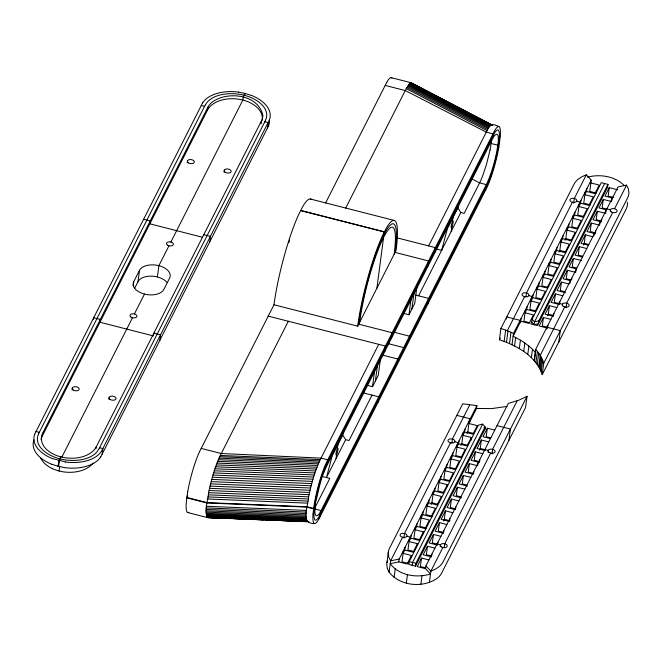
<?xml version="1.0" encoding="UTF-8"?>
<svg xmlns="http://www.w3.org/2000/svg" width="662" height="662" viewBox="0 0 662 662"><rect width="100%" height="100%" fill="white"/><g stroke="black" fill="none" stroke-linecap="round" stroke-linejoin="round"><path stroke-width="0.99" d="M231.212 518.569L208.538 517.626C202.729 513.48 208.513 498.958 208.604 492.685C211.327 479.967 214.687 467.24 220.297 455.456L288.326 321.252M314.433 523.534C299.29 524.031 308.864 504.816 308.591 496.848C311.314 484.129 314.673 471.402 320.284 459.61L378.714 344.348M313.035 513.795L314.483 502.781A35.309 5.768 -75.7 0 1 326.349 462.68M500.265 136.281L498.809 147.295M391.499 338.224L392.169 332.721L358.696 324.173M315.493 504.866C315.129 507.133 313.424 519.298 318.472 514.804A34.341 5.61 -75.7 0 0 321.062 510.584L486.297 184.607A34.341 5.61 -75.7 0 0 489.201 177.995C493.207 167.412 496.194 156.414 497.807 145.201C498.172 142.942 499.876 130.778 494.82 135.271A34.341 5.61 -75.7 0 0 492.238 139.492L327.003 465.469A34.341 5.61 -75.7 0 0 324.099 472.08C318.877 483.831 317.868 496.988 313.548 508.838L306.854 507.125L206.867 502.963L186.783 497.832L187.718 491.775M41.135 439.444A34.341 20.042 7.5 0 1 42.285 436.026L42.658 433.205L207.893 107.227A34.341 20.042 7.5 0 1 212.055 102.18C227.314 90.793 258.205 94.285 262.781 115.138M100.641 456.921A35.309 20.605 7.5 0 1 64.959 467.67L58.016 466.255L58.761 460.62L60.904 456.896C71.297 459.403 83.338 458.683 92.059 451.939A34.341 20.042 7.5 0 0 96.222 446.891L261.457 120.914A34.341 20.042 7.5 0 0 262.781 115.138M58.463 466.371L59.944 458.783M59.042 470.996L59.663 466.296M72.084 389.951L72.357 387.899M93.383 319.605L93.632 317.727L100.326 319.44L99.954 322.253L153.518 335.94M95.973 448.77L96.222 446.891M108.907 399.36L109.18 397.308M102.171 454.24L102.916 448.604L99.573 447.744M133.203 285.81L133.741 281.714L139.5 270.353A15.764 9.194 7.5 0 1 158.88 265.685L168.959 245.809M134.469 288.624L138.019 281.631L139.5 270.353M157.399 276.964L158.88 265.685A15.764 9.194 7.5 0 1 169.629 278.048L163.87 289.41A15.764 9.194 7.5 0 1 144.49 294.077L134.411 313.953M153.642 334.997L153.89 333.118L160.585 334.831L159.848 340.467M187.23 162.794L187.495 160.742M42.285 436.026L207.52 110.049L207.893 107.227M209.738 242.035L210.483 236.392L203.788 234.687M224.054 172.203L224.327 170.151M261.085 123.736L261.457 120.914M267.415 128.262L268.151 122.627L264.808 121.767M320.317 516.228L320.689 513.406M327.367 462.647L327.74 459.825L321.045 458.121L221.273 453.528L201.19 448.397M342.982 433.056L342.717 435.042L345.655 439.676L326.465 477.542L333.516 450.988M336.064 458.609L336.619 454.38M337.363 448.737L337.918 444.508M376.885 288.284L383.563 237.526A63.039 10.294 -75.7 0 1 394.155 254.208M366.665 385.176L372.524 386.674L374.684 370.265M375.404 380.998L377.481 365.209M380.443 358.912L378.283 375.321L372.524 386.674M377.985 402.455L378.73 396.811L363.033 392.806M384.672 351.696L385.416 346.052L268.242 316.122M403.125 313.242L408.984 314.74L411.011 299.365M411.863 309.063L413.949 293.274M416.903 286.977L414.743 303.386L408.984 314.74M386.947 562.774L388.437 551.496M405.136 547.242L404.763 550.064L403.092 553.366L411.458 555.501L407.147 564.007L398.781 561.864L390.232 563.701C399.244 575.692 416.812 578.24 430.499 573.987L425.558 568.708L425.931 565.886L508.284 403.423L518.95 400.162L527.026 396.29L525.545 407.569L441.662 573.044A34.341 20.042 7.5 0 1 437.499 578.091C423.266 588.319 400.096 586.226 389.115 572.158L390.605 560.88L402.587 537.263M427.884 304.015L428.628 298.38L415.595 295.053M434.57 253.256L435.306 247.621L396.828 237.79M394.097 577.363L395.214 568.906M398.781 561.864L399.153 559.042L476.905 405.64L462.721 403.795L389.587 548.078A34.341 20.042 7.5 0 0 388.255 553.854L388.9 557.412L390.605 560.88L399.153 559.042M403.886 538.173L404.507 533.473L450.491 442.828M403.456 550.544L401.975 561.823L408.562 563.503M436.713 249.127L441.612 250.385L448.662 223.83M409.447 538.736L407.957 550.014L413.651 551.471M417.192 545.579L417.441 543.692L409.075 541.557L410.746 538.256L411.119 535.434M451.211 231.452L451.765 227.223M452.51 221.58L453.065 217.351M406.344 583.04L407.461 574.583M484.692 429.679L485.064 426.858L482.672 424.11L478.369 425.145L409.19 561.616L408.818 564.429L415.521 566.142L485.651 427.784L483.972 427.354M411.21 557.379L411.458 555.501M415.43 526.935L413.94 538.214L419.634 539.671M448.265 226.818L457.864 207.885L458.121 205.899M423.175 533.771L423.423 531.892L415.057 529.757L416.729 526.447L417.101 523.634M412.169 565.29L412.542 562.468L482.672 424.11M421.413 515.127L419.923 526.406L426.436 528.069M415.521 566.142L415.885 563.321L485.064 426.858M416.729 526.447L425.095 528.59L429.406 520.084L421.04 517.949L422.712 514.647L423.084 511.825M427.395 503.327L425.906 514.606L432.418 516.269M422.712 514.647L431.086 516.782L435.389 508.284L427.023 506.14L428.695 502.839L429.067 500.025M428.893 559.953L421.504 558.066L420.387 566.523L424.855 567.665M420.883 584.207L421.992 575.75M431.028 504.502L431.897 502.797L433.378 491.518M434.876 548.153L427.487 546.266L426.369 554.723L430.838 555.865M428.695 502.839L437.069 504.982L441.38 496.475L433.006 494.34L434.677 491.038L435.05 488.217M439.361 479.71L437.88 490.989L443.457 492.42M440.859 536.344L433.469 534.457L432.352 542.914L436.821 544.056M447.115 486.553L447.363 484.675L438.989 482.532L440.669 479.23L441.033 476.408M431.665 555.964L431.914 554.086M429.39 582.444L430.871 571.165L442.837 547.54M445.344 467.91L443.863 479.189L449.44 480.612M446.891 524.552L439.452 522.649L438.335 531.114L442.986 532.298M440.669 479.23L449.035 481.373L453.346 472.867L444.972 470.732L446.651 467.43L447.024 464.608M437.648 544.156L437.896 542.277M451.914 442.804L452.403 439.038L469.714 404.912M485.552 190.242L485.925 187.429M492.611 136.67L492.983 133.848L486.28 132.135L405.268 90.545L385.185 85.415M451.327 456.101L449.846 467.38L455.423 468.812M440.205 546.671L440.453 544.793L437.061 543.932M446.651 467.43L455.017 469.565L459.329 461.058L450.963 458.923L452.634 455.622L453.007 452.8M443.457 521.011L444.326 519.306L445.435 510.849L452.874 512.744M443.639 532.356L443.879 530.477M457.318 444.301L455.828 455.58L461.406 457.003M444.26 547.515L444.756 543.759L490.674 453.098M452.634 455.622L461 457.756L465.312 449.258L456.946 447.115L458.617 443.813L458.989 441M458.857 500.944L451.418 499.04L450.309 507.506L454.959 508.689M449.622 520.547L449.87 518.669M460.951 445.476L461.811 443.772L463.301 432.493M470.922 440.271L471.294 437.45L462.928 435.315L464.6 432.013L464.972 429.191M464.84 489.135L457.401 487.24L456.292 495.697L460.942 496.881M455.605 508.747L455.853 506.86M466.933 433.668L467.794 431.972L469.284 420.684M469.871 421.62L470.243 418.798L456.846 415.372M470.831 477.335L463.392 475.432L462.275 483.889L466.925 485.081M477.741 465.767L469.375 463.623L468.257 472.089L473.835 473.512M464.6 432.013L472.966 434.148L477.277 425.649L468.911 423.506L476.541 408.462L476.905 405.64M482.797 453.727L475.357 451.823L474.24 460.28L479.818 461.704M473.553 473.33L473.802 471.452M477.865 464.823L478.113 462.945M479.362 450.177L480.223 448.48L481.34 440.015L488.73 441.91M479.536 461.522L479.784 459.643M494.762 430.11L487.323 428.215L486.206 436.672L490.856 437.863M627.319 202.233L627.419 203.424A34.341 20.042 7.5 0 1 626.087 209.2L542.228 374.642C536.071 355.982 516.948 345.638 499.405 339.763L500.894 328.484L574.012 184.235A34.341 20.042 7.5 0 1 578.174 179.187L581.865 176.729L586.284 174.834L591.232 180.114L589.743 191.392L596.255 193.056M488.043 452.229L488.291 450.35L484.932 449.49M506.48 318.993L506.744 316.941L520.133 320.358L519.769 323.18M504.154 341.393L505.636 330.115L500.894 328.484M506.48 342.345L507.969 331.066M491.982 454.008L492.594 449.308L517.188 400.775M509.492 343.57L510.981 332.283L505.636 330.115M511.999 344.761L513.489 333.483L591.232 180.114M514.564 345.986L515.673 337.521L513.116 336.304L520.729 321.285L521.093 318.472M525.992 296.667L526.48 292.902L572.407 202.241M519.314 348.626L520.431 340.169L515.673 337.521M525.405 309.965L523.923 321.244L529.617 322.7M508.929 440.338L510.419 429.059L497.021 425.641M520.729 321.285L529.095 323.428L533.407 314.922L525.032 312.787L526.712 309.485L527.084 306.663M523.725 351.472L524.842 343.015L520.431 340.169M531.387 298.157L529.906 309.435L535.599 310.892M526.712 309.485L535.078 311.62L539.389 303.122L531.023 300.978L532.695 297.677L533.067 294.855M531.727 321.964L532.099 319.142L601.27 182.679L607.973 184.384L607.6 187.205L537.461 325.563L530.767 323.85L531.727 321.964L534.118 324.711L538.421 323.668L538.794 320.855L607.973 184.384M527.755 354.509L528.864 346.044L524.842 343.015M537.379 286.356L535.889 297.635L541.582 299.092M532.695 297.677L541.061 299.82L545.372 291.313L537.006 289.178L538.678 285.876L539.05 283.055M534.118 324.711L534.491 321.889L604.621 183.531M531.371 357.703L532.48 349.238L528.864 346.044M543.361 274.548L541.872 285.827L547.565 287.283M538.678 285.876L547.044 288.011L551.355 279.505L542.989 277.37L544.661 274.068L545.033 271.246M534.193 360.666L535.674 349.387L618.01 186.949L626.558 185.12L628.255 188.587L628.9 192.145A34.341 20.042 7.5 0 1 627.576 197.921L543.717 363.364L542.228 374.642M534.54 361.03L535.674 349.387M535.914 362.768L537.395 351.489M549.344 262.748L547.855 274.027L553.548 275.475M544.661 274.068L553.027 276.203L557.338 267.705L548.972 265.561L550.643 262.26L551.016 259.446M537.254 364.481L538.744 353.194L536.03 349.751M550.842 319.374L543.452 317.487L542.335 325.952L546.795 327.086M538.678 366.731L540.167 355.453L564.752 306.953M539.48 368.006L540.97 356.727L538.744 353.194M555.327 250.939L553.837 262.218L559.531 263.675M540.333 369.768L541.814 358.481M547.457 315.84L548.318 314.144L549.435 305.687L556.825 307.573M550.643 262.26L559.018 264.403L563.321 255.896L554.955 253.761L556.626 250.459L556.999 247.638M546.671 329.08L546.92 327.202L560.309 330.628L558.827 341.906M541.21 371.597L542.699 360.31L540.97 356.727M547.631 327.193L547.879 325.307M558.96 252.114L559.829 250.418L561.31 239.131M562.808 295.765L555.418 293.878L554.301 302.335L558.769 303.477M556.626 250.459L565 252.594L569.312 244.096L560.937 241.953L562.609 238.651L562.981 235.829M553.614 315.385L553.862 313.507M564.951 240.314L565.811 238.61L567.293 227.331M568.79 283.965L561.401 282.07L560.284 290.535L564.752 291.677M562.609 238.651L570.983 240.794L575.295 232.288L566.92 230.153L568.6 226.851L568.964 224.029M559.597 303.577L559.845 301.698M573.706 203.151L574.318 198.459L586.284 174.834M573.275 215.522L571.794 226.801L577.487 228.258M568.6 226.851L576.966 228.986L581.277 220.479L572.903 218.344L574.583 215.042L574.955 212.221M575.75 272.405L567.384 270.27L566.267 278.727L570.735 279.869M579.258 203.722L577.777 215.001L583.47 216.457M566.051 307.871L566.672 303.171L612.656 212.527M569.891 283.27L570.139 281.391M574.583 215.042L582.949 217.177L587.26 208.679L578.894 206.544L580.566 203.234L580.938 200.421M581.741 260.605L573.366 258.461L572.258 266.927L576.718 268.06M571.571 279.968L571.811 278.09M585.249 191.914L583.76 203.193L590.347 204.881M575.874 271.47L576.122 269.583M580.566 203.234L588.932 205.377L593.243 196.871L584.877 194.736L586.549 191.434L586.921 188.612M586.747 248.548L579.349 246.661L578.24 255.118L582.701 256.26M583.363 245.014L584.223 243.31L585.332 234.853L592.73 236.739M599.689 225.188L591.323 223.053L590.206 231.51L594.666 232.652M593.831 236.053L594.079 234.174M605.672 213.379L597.306 211.244L596.189 219.701L600.657 220.843M595.378 233.686L595.75 230.873M599.813 224.244L600.062 222.366M611.655 201.579L603.289 199.436L602.172 207.901L606.64 209.035M601.361 221.886L601.733 219.064M605.796 212.444L606.044 210.566M617.638 189.771L609.272 187.636L608.155 196.093L613.74 197.516M611.779 200.636L612.027 198.757M427.735 266.736L428.554 260.952L395.073 252.404M490.046 149.91L486.512 164.375L482.507 176.282A34.341 5.61 -75.7 0 1 479.602 182.894L464.153 213.379L460.802 212.519L457.864 207.885M170.879 242.019L242.846 100.045L243.211 97.231L244.907 93.392L251.486 95.477M34.656 434.231L202.646 102.817M269.459 119.888L101.468 451.302M268.722 125.523L100.723 456.946M187.76 495.755L186.783 497.832L186.262 502.789A35.309 5.768 -75.7 0 0 188.902 512.231M491.113 143.497L497.807 145.201L499.744 141.238M311.214 199.361A70.048 11.436 -75.7 0 0 302.253 207.421L298.91 214.016A70.048 11.436 -75.7 0 0 273.994 304.768L199.585 451.6M326.358 462.606L494.349 131.192M38.562 433.817L205.286 104.91M61.93 456.954L132.499 317.743M98.828 449.217L265.553 120.302M325.555 203.044L386.774 82.328M345.647 208.174L406.245 88.617L410.142 83.081L411.375 82.808L492.809 125.375L411.003 82.758M357.687 326.143L396.075 250.426A70.048 11.436 -75.7 0 0 385.954 228.804L382.603 235.399A70.048 11.436 -75.7 0 0 357.687 326.143L273.994 304.768M428.612 245.908L487.042 130.637C489.814 124.837 491.891 122.842 498.867 126.541M326.631 464.112L493.356 135.205M333.118 453.975L342.717 435.042M418.583 295.815L460.802 212.519M314.822 507.977L329.817 478.394L322.551 476.541M372.036 395.106L349.006 440.536L345.655 439.676M319.945 514.87L486.669 185.956M499.405 339.763L500.307 337.992M507.291 330.785L524.561 296.692M417.441 543.692L413.129 552.199L404.763 550.064M423.423 531.892L419.112 540.391L410.746 538.256M447.363 484.675L443.052 493.173L434.677 491.038M471.294 437.45L466.983 445.956L458.617 443.813M421.504 558.066L417.192 566.573L425.558 568.708M427.487 546.266L423.175 554.764L431.541 556.899M433.469 534.457L429.158 542.956L437.524 545.099M439.452 522.649L435.141 531.156L443.515 533.291M445.435 510.849L441.124 519.347L449.498 521.49M451.418 499.04L447.107 507.547L455.481 509.682M457.401 487.24L453.098 495.739L461.464 497.882M463.392 475.432L459.08 483.939L467.446 486.073M469.375 463.623L465.063 472.13L473.429 474.265M475.357 451.823L471.046 460.322L479.412 462.465M481.34 440.015L477.029 448.522L485.395 450.657M487.323 428.215L483.012 436.713L490.41 438.6M543.452 317.487L539.141 325.994L547.507 328.129M549.435 305.687L545.124 314.185L553.49 316.328M555.418 293.878L551.107 302.385L559.473 304.52M561.401 282.07L557.09 290.577L565.464 292.712M567.384 270.27L563.072 278.768L570.512 280.671M573.366 258.461L569.055 266.968L576.494 268.871M579.349 246.661L575.038 255.16L582.486 257.063M585.332 234.853L581.029 243.359L588.468 245.254M591.323 223.053L587.012 231.551L594.451 233.454M597.306 211.244L592.995 219.751L600.384 221.638M603.289 199.436L598.978 207.942L606.367 209.829M609.272 187.636L604.96 196.134L612.358 198.029M614.576 208.737L626.558 185.12M527.026 396.29L443.151 561.757A34.341 20.042 7.5 0 1 438.989 566.813L435.29 569.262L430.871 571.165L425.931 565.886M318.952 518.884L486.942 187.47A35.309 5.768 -75.7 0 0 498.834 147.262M486.686 185.848A31.768 5.188 -75.7 0 0 498.809 143.232L499.694 141.61M314.533 506.761L313.598 508.466L306.903 506.753L206.916 502.59L186.833 497.46M244.17 95.336L245.354 93.499M208.538 517.626L215.167 517.643M187.66 512.529L207.752 517.659L308.972 521.548L303.817 521.333M587.525 177.151C600.12 173.858 615.172 176.142 624.498 185.749M538.794 320.855L534.491 321.889L532.099 319.142M506.943 406.443L491.601 408.595L476.541 408.462M220.297 455.456L320.284 459.61M219.676 456.73L319.663 460.893M219.023 458.162L319.01 462.324M218.352 459.693L318.339 463.855M217.682 461.331L317.669 465.494M217.004 463.069L316.99 467.231M216.325 464.889L316.312 469.052M215.647 466.784L315.633 470.947M214.968 468.762L314.955 472.925M214.298 470.798L314.285 474.96M213.644 472.891L313.631 477.054M212.998 475.035L312.985 479.197M212.37 477.211L312.356 481.373M211.757 479.412L311.744 483.574M211.161 481.638L311.148 485.792M210.599 483.864L310.586 488.026M210.053 486.098L310.039 490.261M209.54 488.316L309.526 492.478M209.051 490.517L309.038 494.679M208.604 492.685L308.591 496.848M208.182 494.82L308.169 498.983M207.802 496.905L307.789 501.068M207.454 498.983L307.441 503.145M206.494 506.264L306.481 510.427M206.354 507.919L306.341 512.082M206.263 509.434L306.249 513.596M206.213 510.841L306.2 515.003M206.213 512.123L306.2 516.286M206.254 513.29L306.241 517.452M206.337 514.324L306.324 518.487M206.47 515.226L306.456 519.389M206.643 515.996L306.63 520.158M206.858 516.625L306.845 520.787M207.115 517.113L307.102 521.275M224.443 518.032L231.659 518.329M239.909 518.669L247.125 518.975M256.401 519.356L263.617 519.662M271.859 520.001L279.074 520.307M287.325 520.646L294.54 520.944M207.413 517.461L307.4 521.623M234.307 518.694L247.704 519.256M249.764 519.339L263.17 519.893M265.23 519.984L278.628 520.539M281.722 520.671L295.12 521.226M297.18 521.317L308.525 521.788M238.403 92.142L244.907 93.392M65.712 461.985L52.629 458.642M391.283 77.677L411.375 82.808L412.269 83.842M590.86 182.927L599.226 185.07L594.915 193.569L586.549 191.434M576.71 201.207A3.5 2.044 7.5 0 0 572.522 198.277A3.5 2.044 7.5 0 0 570.859 201.562A3.5 2.044 7.5 0 0 576.71 201.207L580.102 202.067M606.88 208.911L610.273 209.78M201.198 105.515L204.541 106.375M486.297 184.607L479.602 182.894L471.435 178.649M565.811 238.61L571.496 240.066M584.223 243.31L588.683 244.452M559.829 250.418L565.514 251.866M310.279 198.989L393.973 220.372M300.656 210.425L384.349 231.808L383.935 234.704A66.548 10.865 -75.7 0 0 358.655 324.256M300.573 210.59L384.266 231.973L383.935 234.704A66.548 10.865 -75.7 0 1 395.115 252.321M528.872 295.649A3.5 2.044 7.5 0 0 524.685 292.728A3.5 2.044 7.5 0 0 523.021 296.005A3.5 2.044 7.5 0 0 528.872 295.649L532.231 296.51M559.009 303.353L562.369 304.206M548.318 314.144L552.787 315.286M143.53 219.287L150.224 221L149.852 223.822L202.423 237.253M394.701 332.398L409.472 336.172M387.924 343.57L403.679 347.6M382.131 354.998L397.887 359.019M467.794 431.972L473.38 433.395M454.794 441.794A3.5 2.044 7.5 0 0 450.607 438.865A3.5 2.044 7.5 0 0 448.944 442.15A3.5 2.044 7.5 0 0 454.794 441.794L458.154 442.646M461.811 443.772L467.504 445.228M480.223 448.48L484.692 449.614M431.897 502.797L437.474 504.221M444.326 519.306L449.903 520.729M35.963 431.5L39.306 432.352M314.367 508.871L321.062 510.584M406.89 536.22A3.5 2.044 7.5 0 0 402.703 533.299A3.5 2.044 7.5 0 0 401.04 536.576A3.5 2.044 7.5 0 0 406.89 536.22L410.283 537.089M409.19 561.616L415.885 563.321M58.016 466.255L51.884 464.277M60.904 456.896C52.224 454.678 42.07 448.91 41.334 438.989A34.341 20.042 7.5 0 1 42.658 433.213M510.981 332.283L513.489 333.483M52.406 468.646C47.515 466.354 42.84 462.854 40.572 457.814M410.589 82.849L492.156 125.391M410.142 83.081L490.939 125.101M409.662 83.462L490.459 125.482M409.157 83.991L489.946 126.012M408.62 84.653L489.408 126.674M408.057 85.456L488.846 127.476M407.469 86.391L488.258 128.411M406.857 87.458L487.654 129.479M406.245 88.617L487.042 130.637M532.48 349.238L535.301 352.201M389.115 572.158L387.419 568.691L386.774 565.133A34.341 20.042 7.5 0 1 387.601 560.474M542.699 360.31L543.717 363.364M326.614 464.219A31.768 5.188 -75.7 0 0 314.491 506.844A31.768 5.188 -75.7 0 0 319.961 514.763M359.615 322.361A63.039 10.294 -75.7 0 1 383.563 237.526M288.781 242.772A66.548 10.865 -75.7 0 1 289.617 240.182M491.427 140.692A25.429 4.154 -75.7 0 1 490.046 149.951M493.339 135.313A31.768 5.188 -75.7 0 1 498.809 143.224M187.694 491.808A35.309 5.768 -75.7 0 1 199.576 451.674M386.757 82.402A35.309 5.768 -75.7 0 1 391.921 78.215M494.34 131.266A35.309 5.768 -75.7 0 1 500.29 136.215M318.96 518.809A35.309 5.768 -75.7 0 1 313.01 513.861M38.694 433.85A31.768 18.536 7.5 0 0 59.894 458.865A31.768 18.536 7.5 0 0 98.696 449.184M52.356 468.638A25.429 14.837 7.5 0 0 66.266 472.188C74.574 472.792 83.52 471.336 90.198 466.04A34.341 20.042 7.5 0 0 93.019 463.135M205.419 104.935A31.768 18.536 7.5 0 1 244.212 95.254A31.768 18.536 7.5 0 1 265.421 120.269M207.529 110.049A34.341 20.042 7.5 0 1 211.683 104.993C218.369 99.714 227.314 98.249 235.622 98.853A25.429 14.837 7.5 0 1 249.533 102.403C255.747 105.299 262.061 110.62 262.409 117.952A34.341 20.042 7.5 0 1 262.235 120.319M101.385 451.277A35.309 20.605 7.5 0 1 65.704 462.035M51.843 464.319A35.309 20.605 7.5 0 1 34.002 439.891M52.588 458.683A35.309 20.605 7.5 0 1 34.747 434.255M251.527 95.436A35.309 20.605 7.5 0 1 269.368 119.863M269.467 120.186A35.309 20.605 7.5 0 1 268.631 125.507M202.738 102.842A35.309 20.605 7.5 0 1 238.411 92.084M144.49 294.077A15.764 9.194 7.5 0 1 133.741 281.714M138.019 281.631A15.764 9.194 7.5 0 1 151.3 276.137A15.764 9.194 7.5 0 1 166.783 282.178M611.109 211.84A3.5 2.044 7.5 0 0 616.967 211.484A3.5 2.044 7.5 0 0 612.772 208.563A3.5 2.044 7.5 0 0 611.109 211.84M563.213 306.274A3.5 2.044 7.5 0 0 569.063 305.918A3.5 2.044 7.5 0 0 564.868 302.997A3.5 2.044 7.5 0 0 563.213 306.274M489.135 452.411A3.5 2.044 7.5 0 0 494.986 452.055A3.5 2.044 7.5 0 0 490.79 449.134A3.5 2.044 7.5 0 0 489.135 452.411M441.297 546.862A3.5 2.044 7.5 0 0 447.148 546.506A3.5 2.044 7.5 0 0 442.952 543.585A3.5 2.044 7.5 0 0 441.297 546.862M452.022 226.636A3.5 0.571 -75.7 0 0 453.073 221.067A3.5 0.571 -75.7 0 0 451.302 225.502A3.5 0.571 -75.7 0 0 452.022 226.636M336.884 453.793A3.5 0.571 -75.7 0 0 337.934 448.224A3.5 0.571 -75.7 0 0 336.164 452.659A3.5 0.571 -75.7 0 0 336.884 453.793M110.024 399.376A3.5 2.044 7.5 0 0 115.875 399.02A3.5 2.044 7.5 0 0 111.688 396.099A3.5 2.044 7.5 0 0 110.024 399.376M73.192 389.968A3.5 2.044 7.5 0 0 79.051 389.612A3.5 2.044 7.5 0 0 74.856 386.691A3.5 2.044 7.5 0 0 73.192 389.968M188.339 162.811A3.5 2.044 7.5 0 0 194.189 162.455A3.5 2.044 7.5 0 0 190.002 159.534A3.5 2.044 7.5 0 0 188.339 162.811M225.163 172.219A3.5 2.044 7.5 0 0 231.021 171.863A3.5 2.044 7.5 0 0 226.826 168.942A3.5 2.044 7.5 0 0 225.163 172.219M167.412 245.122A3.5 2.044 7.5 0 0 173.262 244.766A3.5 2.044 7.5 0 0 169.075 241.845A3.5 2.044 7.5 0 0 167.412 245.122M130.952 317.057A3.5 2.044 7.5 0 0 136.802 316.701A3.5 2.044 7.5 0 0 132.615 313.78A3.5 2.044 7.5 0 0 130.952 317.057"/></g></svg>
